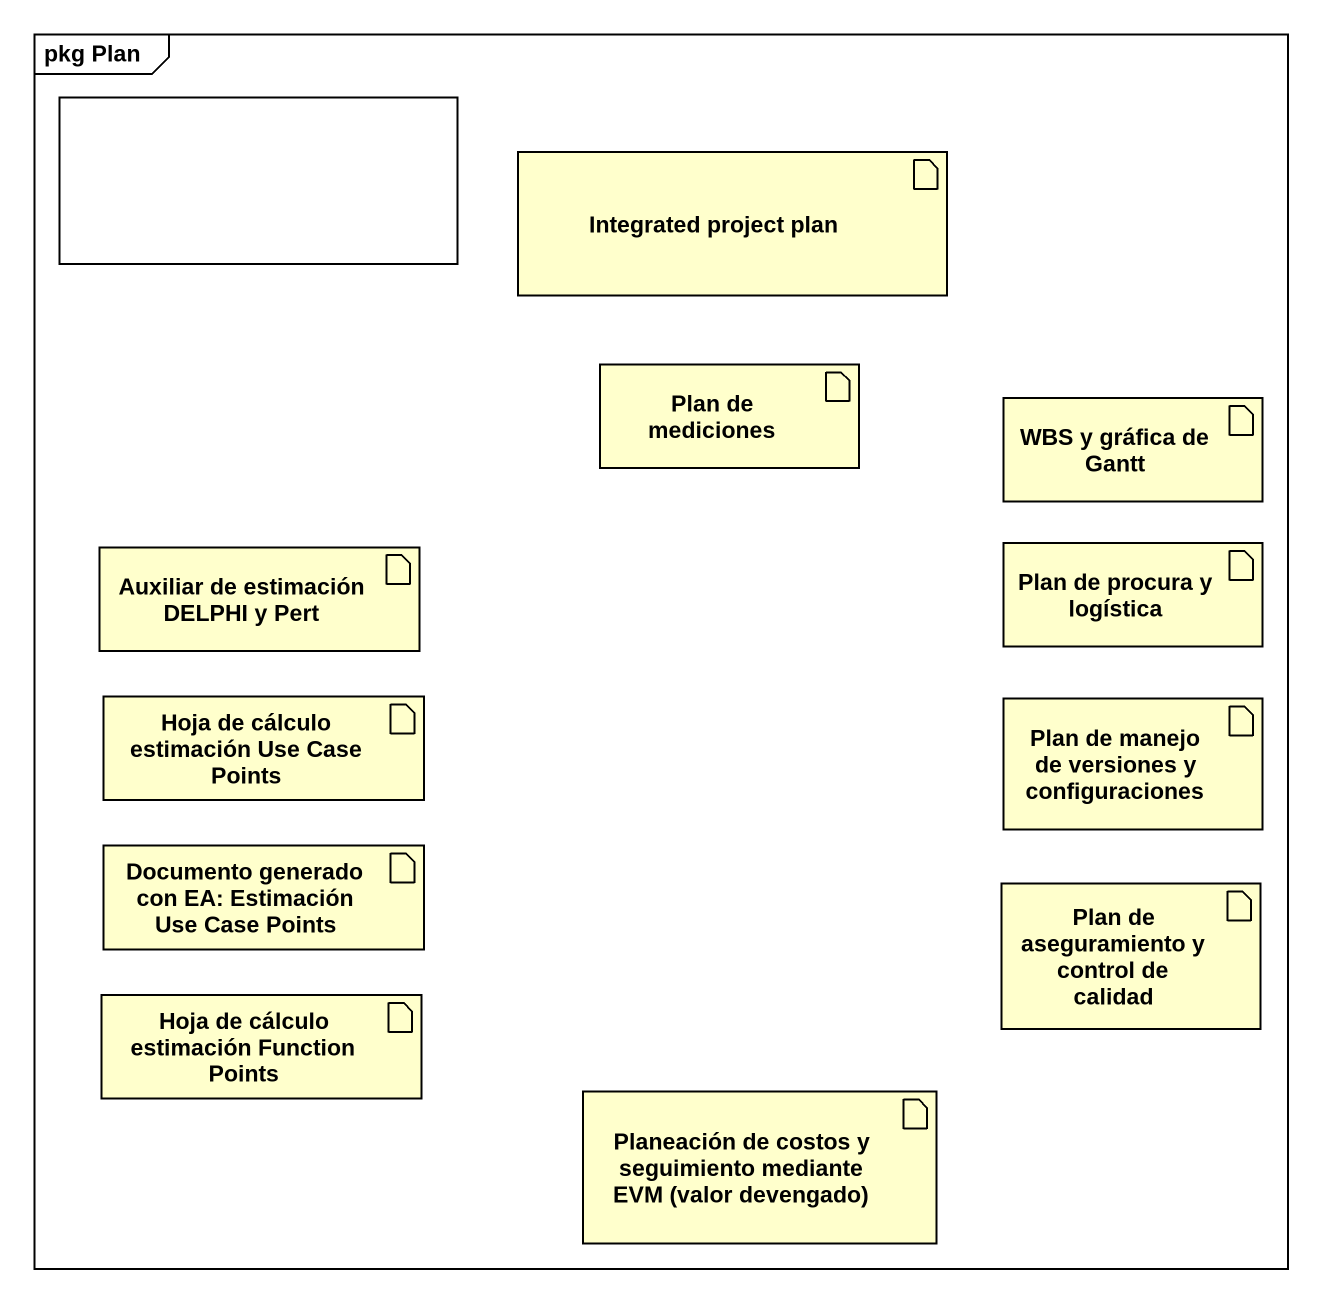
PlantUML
@startuml
mainframe pkg Plan
rectangle " " as rectangle1
artifact "Integrated project plan" as Integrated_project_plan
artifact "Plan de mediciones" as Plan_de_mediciones
artifact "WBS y gráfica de Gantt" as WBS_y_gráfica_de_Gantt
artifact "Auxiliar de estimación DELPHI y Pert" as Auxiliar_de_estimación
artifact "Plan de procura y logística" as Plan_de_procura_y_logística
artifact "Hoja de cálculo estimación Use Case Points" as Hoja_de_cálculo_estimación
artifact "Plan de manejo de versiones y configuraciones" as Plan_de_manejo_de_versiones
artifact "Documento generado con EA: Estimación Use Case Points" as Documento_generado_con_EA
artifact "Plan de aseguramiento y control de calidad" as Plan_de_aseguramiento_y
artifact "Hoja de cálculo estimación Function Points" as Hoja_de_cálculo_estimación_2
artifact "Planeación de costos y seguimiento mediante EVM (valor devengado)" as Planeación_de_costos_y
@enduml
